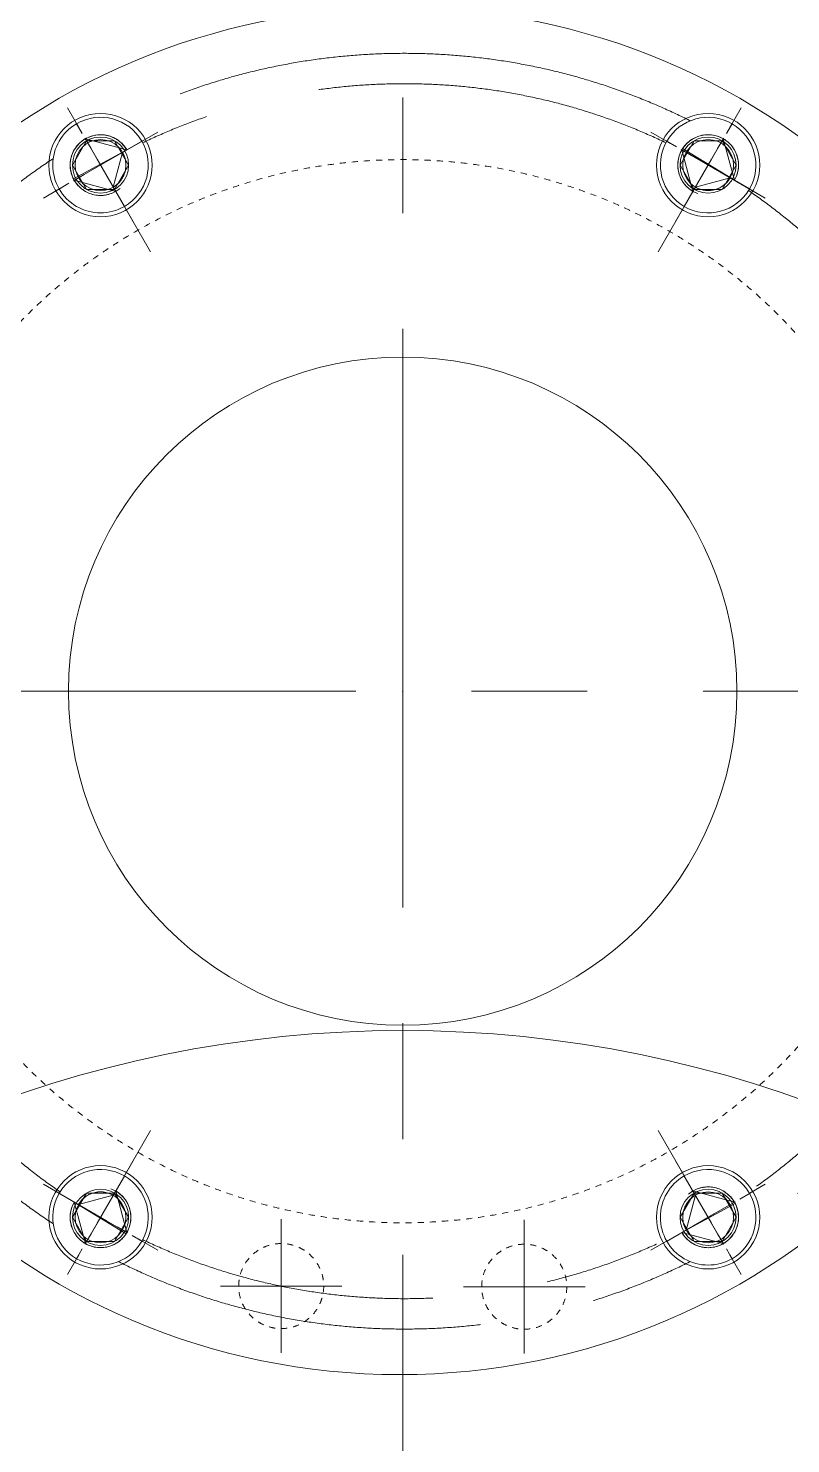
# Model space of a CAD drawing. Header units: millimetres. Extents: x 2 to 671028, y -1 to 511258.
# Drawn here: x 101648 to 104835, y 97864 to 103782 of the extents above; entities that cross this region are included whole.
import ezdxf

# ---------------------------------------------------------------- set-up
doc = ezdxf.new("R2010")
doc.units = ezdxf.units.MM
doc.header["$LTSCALE"] = 25.4
doc.set_wipeout_variables(frame=1)
for name, pattern in [('ACAD_ISO02W100', [15, 12, -3]), ('CENTER', [50.8, 31.75, -6.35, 6.35, -6.35]), ('点画线', [18, 12, -2, 2, -2]), ('虚线', [2, 1, -1])]:
    doc.linetypes.add(name, pattern=pattern)
for name, color, linetype, lineweight in [('CAXA1', 5, 'CENTER', 5), ('EB0', 7, 'Continuous', 5), ('中心线层', 5, 'CENTER', 5), ('细实线层', 7, 'Continuous', 5), ('虚线层', 6, 'ACAD_ISO02W100', 5)]:
    doc.layers.add(name, color=color, linetype=linetype, lineweight=lineweight)

msp = doc.modelspace()

# ---------------------------------------------------------------- linework, layer by layer
at = {"color": 7, "lineweight": 5}
msp.add_circle((103213.23, 101010.37), 1397, dxfattribs=at)
for centre, radius, start, end in [((103213.23, 101010.37), 4064, 31.333258, 148.668768), ((103213.35, 94660.37), 7366, 148.668749, 31.333257)]:
    msp.add_arc(centre, radius, start, end, dxfattribs=at)
msp.add_point((103213.23, 101010.37), dxfattribs=at)
msp.add_point((103213.23, 101010.37), dxfattribs=at)
at = {"layer": 'CAXA1', "linetype": 'CENTER', "lineweight": 5, "ltscale": 3}
for p, q in [((103213.23, 114137.93), (103213.23, 81888.72)), ((102159.52, 102847.12), (101867.42, 103353.05)), ((102159.52, 102847.12), (101867.42, 103353.05)), ((104280.42, 102847.12), (104572.52, 103353.05)), ((104280.42, 102847.12), (104572.52, 103353.05)), ((118500.76, 101010.37), (88122.26, 101010.37)), ((102159.52, 99173.62), (101867.42, 98667.68)), ((102159.52, 99173.62), (101867.42, 98667.68)), ((104280.42, 99173.62), (104572.52, 98667.68)), ((104280.42, 99173.62), (104572.52, 98667.68)), ((102705.23, 98802.47), (102705.23, 98243.67)), ((102705.23, 98269.07), (102705.23, 98777.07)), ((103721.23, 98799.72), (103721.23, 98240.92)), ((103721.23, 98266.32), (103721.23, 98774.32)), ((102451.23, 98523.07), (102959.23, 98523.07)), ((103467.23, 98520.32), (103975.23, 98520.32))]:
    msp.add_line(p, q, dxfattribs=at)
for radius in [14351, 2667, 2540]:
    msp.add_circle((103219.97, 101010.37), radius, dxfattribs=at)
for centre, radius, start, end in [((103213.2, 101010.4), 3619.5, 29.016883, 150.357285), ((103213.35, 94660.37), 6921.5, 148.669255, 31.33338)]:
    msp.add_arc(centre, radius, start, end, dxfattribs=at)
at = {"layer": '虚线层', "color": 7, "linetype": '虚线', "lineweight": 5}
for centre in [(102705.23, 98523.07), (103721.23, 98520.32)]:
    msp.add_circle(centre, 177.8, dxfattribs=at)

# ---------------------------------------------------------------- next in the draw order: wipeouts: each hides what was drawn before it
at = {"color": 7, "lineweight": 5}
for points in [[(102122.97, 103309.96), (102117.51, 103318.88), (102111.59, 103327.5), (102105.22, 103335.79), (102098.43, 103343.75), (102091.23, 103351.33), (102083.64, 103358.53), (102075.69, 103365.32), (102067.39, 103371.69), (102058.77, 103377.62), (102049.85, 103383.08), (102040.66, 103388.07), (102031.22, 103392.57), (102021.56, 103396.58), (102011.7, 103400.07), (102001.67, 103403.04), (101991.5, 103405.48), (101981.22, 103407.38), (101970.85, 103408.75), (101960.42, 103409.57), (101949.97, 103409.84), (101939.51, 103409.57), (101929.09, 103408.75), (101918.72, 103407.38), (101908.43, 103405.48), (101898.26, 103403.04), (101888.24, 103400.07), (101878.38, 103396.58), (101868.71, 103392.57), (101859.27, 103388.07), (101850.08, 103383.08), (102049.85, 103037.07), (102058.77, 103042.53), (102067.39, 103048.45), (102075.69, 103054.82), (102083.64, 103061.61), (102091.23, 103068.81), (102098.43, 103076.4), (102105.22, 103084.35), (102111.59, 103092.65), (102117.51, 103101.27), (102122.97, 103110.19), (102127.96, 103119.38), (102132.47, 103128.82), (102136.47, 103138.48), (102139.96, 103148.34), (102142.93, 103158.37), (102145.37, 103168.54), (102147.28, 103178.82), (102148.64, 103189.19), (102149.46, 103199.62), (102149.74, 103210.07), (102149.46, 103220.53), (102148.64, 103230.95), (102147.28, 103241.32), (102145.37, 103251.61), (102142.93, 103261.78), (102139.96, 103271.81), (102136.47, 103281.66), (102132.47, 103291.33), (102127.96, 103300.77), (102122.97, 103309.96), (101776.96, 103110.19), (101782.43, 103101.27), (101788.35, 103092.65), (101794.72, 103084.35), (101801.51, 103076.4), (101808.71, 103068.81), (101816.29, 103061.61), (101824.25, 103054.82), (101832.55, 103048.45), (101841.16, 103042.53), (101850.08, 103037.07), (101859.27, 103032.08), (101868.71, 103027.57), (101878.38, 103023.57), (101888.24, 103020.08), (101898.26, 103017.11), (101908.43, 103014.67), (101918.72, 103012.76), (101929.09, 103011.4), (101939.51, 103010.58), (101949.97, 103010.3), (101960.42, 103010.58), (101970.85, 103011.4), (101981.22, 103012.76), (101991.5, 103014.67), (102001.67, 103017.11), (102011.7, 103020.08), (102021.56, 103023.57), (102031.22, 103027.57), (102040.66, 103032.08), (102049.85, 103037.07), (101850.08, 103383.08), (101841.16, 103377.62), (101832.55, 103371.69), (101824.25, 103365.32), (101816.29, 103358.53), (101808.71, 103351.33), (101801.51, 103343.75), (101794.72, 103335.79), (101788.35, 103327.5), (101782.43, 103318.88), (101776.96, 103309.96), (101771.97, 103300.77), (101767.47, 103291.33), (101763.47, 103281.66), (101759.97, 103271.81), (101757, 103261.78), (101754.56, 103251.61), (101752.66, 103241.32), (101751.29, 103230.95), (101750.47, 103220.53), (101750.2, 103210.07), (101750.47, 103199.62), (101751.29, 103189.19), (101752.66, 103178.82), (101754.56, 103168.54), (101757, 103158.37), (101759.97, 103148.34), (101763.47, 103138.48), (101767.47, 103128.82), (101771.97, 103119.38)], [(104662.97, 103110.19), (104667.96, 103119.38), (104672.47, 103128.82), (104676.47, 103138.48), (104679.96, 103148.34), (104682.93, 103158.37), (104685.37, 103168.54), (104687.28, 103178.82), (104688.64, 103189.19), (104689.46, 103199.62), (104689.74, 103210.07), (104689.46, 103220.53), (104688.64, 103230.95), (104687.28, 103241.32), (104685.37, 103251.61), (104682.93, 103261.78), (104679.96, 103271.81), (104676.47, 103281.66), (104672.47, 103291.33), (104667.96, 103300.77), (104662.97, 103309.96), (104657.51, 103318.88), (104651.59, 103327.5), (104645.22, 103335.79), (104638.43, 103343.75), (104631.23, 103351.33), (104623.64, 103358.53), (104615.69, 103365.32), (104607.39, 103371.69), (104598.77, 103377.62), (104589.85, 103383.08), (104390.08, 103037.07), (104399.27, 103032.08), (104408.71, 103027.57), (104418.38, 103023.57), (104428.24, 103020.08), (104438.26, 103017.11), (104448.43, 103014.67), (104458.72, 103012.76), (104469.09, 103011.4), (104479.51, 103010.58), (104489.97, 103010.3), (104500.42, 103010.58), (104510.85, 103011.4), (104521.22, 103012.76), (104531.5, 103014.67), (104541.67, 103017.11), (104551.7, 103020.08), (104561.56, 103023.57), (104571.22, 103027.57), (104580.66, 103032.08), (104589.85, 103037.07), (104598.77, 103042.53), (104607.39, 103048.45), (104615.69, 103054.82), (104623.64, 103061.61), (104631.23, 103068.81), (104638.43, 103076.4), (104645.22, 103084.35), (104651.59, 103092.65), (104657.51, 103101.27), (104662.97, 103110.19), (104316.96, 103309.96), (104311.97, 103300.77), (104307.47, 103291.33), (104303.47, 103281.66), (104299.97, 103271.81), (104297, 103261.78), (104294.56, 103251.61), (104292.66, 103241.32), (104291.29, 103230.95), (104290.47, 103220.53), (104290.2, 103210.07), (104290.47, 103199.62), (104291.29, 103189.19), (104292.66, 103178.82), (104294.56, 103168.54), (104297, 103158.37), (104299.97, 103148.34), (104303.47, 103138.48), (104307.47, 103128.82), (104311.97, 103119.38), (104316.96, 103110.19), (104322.43, 103101.27), (104328.35, 103092.65), (104334.72, 103084.35), (104341.51, 103076.4), (104348.71, 103068.81), (104356.29, 103061.61), (104364.25, 103054.82), (104372.55, 103048.45), (104381.16, 103042.53), (104390.08, 103037.07), (104589.85, 103383.08), (104580.66, 103388.07), (104571.22, 103392.57), (104561.56, 103396.58), (104551.7, 103400.07), (104541.67, 103403.04), (104531.5, 103405.48), (104521.22, 103407.38), (104510.85, 103408.75), (104500.42, 103409.57), (104489.97, 103409.84), (104479.51, 103409.57), (104469.09, 103408.75), (104458.72, 103407.38), (104448.43, 103405.48), (104438.26, 103403.04), (104428.24, 103400.07), (104418.38, 103396.58), (104408.71, 103392.57), (104399.27, 103388.07), (104390.08, 103383.08), (104381.16, 103377.62), (104372.55, 103371.69), (104364.25, 103365.32), (104356.29, 103358.53), (104348.71, 103351.33), (104341.51, 103343.75), (104334.72, 103335.79), (104328.35, 103327.5), (104322.43, 103318.88)], [(101776.96, 98910.55), (101771.97, 98901.36), (101767.47, 98891.92), (101763.47, 98882.26), (101759.97, 98872.4), (101757, 98862.37), (101754.56, 98852.2), (101752.66, 98841.92), (101751.29, 98831.55), (101750.47, 98821.12), (101750.2, 98810.66), (101750.47, 98800.21), (101751.29, 98789.78), (101752.66, 98779.41), (101754.56, 98769.13), (101757, 98758.96), (101759.97, 98748.93), (101763.47, 98739.07), (101767.47, 98729.41), (101771.97, 98719.97), (101776.96, 98710.78), (101782.43, 98701.86), (101788.35, 98693.24), (101794.72, 98684.94), (101801.51, 98676.99), (101808.71, 98669.4), (101816.29, 98662.21), (101824.25, 98655.41), (101832.55, 98649.05), (101841.16, 98643.12), (101850.08, 98637.66), (102049.85, 98983.67), (102040.66, 98988.66), (102031.22, 98993.16), (102021.56, 98997.17), (102011.7, 99000.66), (102001.67, 99003.63), (101991.5, 99006.07), (101981.22, 99007.98), (101970.85, 99009.34), (101960.42, 99010.16), (101949.97, 99010.43), (101939.51, 99010.16), (101929.09, 99009.34), (101918.72, 99007.98), (101908.43, 99006.07), (101898.26, 99003.63), (101888.24, 99000.66), (101878.38, 98997.17), (101868.71, 98993.16), (101859.27, 98988.66), (101850.08, 98983.67), (101841.16, 98978.21), (101832.55, 98972.28), (101824.25, 98965.92), (101816.29, 98959.12), (101808.71, 98951.92), (101801.51, 98944.34), (101794.72, 98936.38), (101788.35, 98928.09), (101782.43, 98919.47), (101776.96, 98910.55), (102122.97, 98710.78), (102127.96, 98719.97), (102132.47, 98729.41), (102136.47, 98739.07), (102139.96, 98748.93), (102142.93, 98758.96), (102145.37, 98769.13), (102147.28, 98779.41), (102148.64, 98789.78), (102149.46, 98800.21), (102149.74, 98810.66), (102149.46, 98821.12), (102148.64, 98831.55), (102147.28, 98841.92), (102145.37, 98852.2), (102142.93, 98862.37), (102139.96, 98872.4), (102136.47, 98882.26), (102132.47, 98891.92), (102127.96, 98901.36), (102122.97, 98910.55), (102117.51, 98919.47), (102111.59, 98928.09), (102105.22, 98936.38), (102098.43, 98944.34), (102091.23, 98951.92), (102083.64, 98959.12), (102075.69, 98965.92), (102067.39, 98972.28), (102058.77, 98978.21), (102049.85, 98983.67), (101850.08, 98637.66), (101859.27, 98632.67), (101868.71, 98628.16), (101878.38, 98624.16), (101888.24, 98620.67), (101898.26, 98617.7), (101908.43, 98615.26), (101918.72, 98613.35), (101929.09, 98611.99), (101939.51, 98611.17), (101949.97, 98610.89), (101960.42, 98611.17), (101970.85, 98611.99), (101981.22, 98613.35), (101991.5, 98615.26), (102001.67, 98617.7), (102011.7, 98620.67), (102021.56, 98624.16), (102031.22, 98628.16), (102040.66, 98632.67), (102049.85, 98637.66), (102058.77, 98643.12), (102067.39, 98649.05), (102075.69, 98655.41), (102083.64, 98662.21), (102091.23, 98669.4), (102098.43, 98676.99), (102105.22, 98684.94), (102111.59, 98693.24), (102117.51, 98701.86)], [(104316.96, 98710.78), (104322.43, 98701.86), (104328.35, 98693.24), (104334.72, 98684.94), (104341.51, 98676.99), (104348.71, 98669.4), (104356.29, 98662.21), (104364.25, 98655.41), (104372.55, 98649.05), (104381.16, 98643.12), (104390.08, 98637.66), (104399.27, 98632.67), (104408.71, 98628.16), (104418.38, 98624.16), (104428.24, 98620.67), (104438.26, 98617.7), (104448.43, 98615.26), (104458.72, 98613.35), (104469.09, 98611.99), (104479.51, 98611.17), (104489.97, 98610.89), (104500.42, 98611.17), (104510.85, 98611.99), (104521.22, 98613.35), (104531.5, 98615.26), (104541.67, 98617.7), (104551.7, 98620.67), (104561.56, 98624.16), (104571.22, 98628.16), (104580.66, 98632.67), (104589.85, 98637.66), (104390.08, 98983.67), (104381.16, 98978.21), (104372.55, 98972.28), (104364.25, 98965.92), (104356.29, 98959.12), (104348.71, 98951.92), (104341.51, 98944.34), (104334.72, 98936.38), (104328.35, 98928.09), (104322.43, 98919.47), (104316.96, 98910.55), (104311.97, 98901.36), (104307.47, 98891.92), (104303.47, 98882.26), (104299.97, 98872.4), (104297, 98862.37), (104294.56, 98852.2), (104292.66, 98841.92), (104291.29, 98831.55), (104290.47, 98821.12), (104290.2, 98810.66), (104290.47, 98800.21), (104291.29, 98789.78), (104292.66, 98779.41), (104294.56, 98769.13), (104297, 98758.96), (104299.97, 98748.93), (104303.47, 98739.07), (104307.47, 98729.41), (104311.97, 98719.97), (104316.96, 98710.78), (104662.97, 98910.55), (104657.51, 98919.47), (104651.59, 98928.09), (104645.22, 98936.38), (104638.43, 98944.34), (104631.23, 98951.92), (104623.64, 98959.12), (104615.69, 98965.92), (104607.39, 98972.28), (104598.77, 98978.21), (104589.85, 98983.67), (104580.66, 98988.66), (104571.22, 98993.16), (104561.56, 98997.17), (104551.7, 99000.66), (104541.67, 99003.63), (104531.5, 99006.07), (104521.22, 99007.98), (104510.85, 99009.34), (104500.42, 99010.16), (104489.97, 99010.43), (104479.51, 99010.16), (104469.09, 99009.34), (104458.72, 99007.98), (104448.43, 99006.07), (104438.26, 99003.63), (104428.24, 99000.66), (104418.38, 98997.17), (104408.71, 98993.16), (104399.27, 98988.66), (104390.08, 98983.67), (104589.85, 98637.66), (104598.77, 98643.12), (104607.39, 98649.05), (104615.69, 98655.41), (104623.64, 98662.21), (104631.23, 98669.4), (104638.43, 98676.99), (104645.22, 98684.94), (104651.59, 98693.24), (104657.51, 98701.86), (104662.97, 98710.78), (104667.96, 98719.97), (104672.47, 98729.41), (104676.47, 98739.07), (104679.96, 98748.93), (104682.93, 98758.96), (104685.37, 98769.13), (104687.28, 98779.41), (104688.64, 98789.78), (104689.46, 98800.21), (104689.74, 98810.66), (104689.46, 98821.12), (104688.64, 98831.55), (104687.28, 98841.92), (104685.37, 98852.2), (104682.93, 98862.37), (104679.96, 98872.4), (104676.47, 98882.26), (104672.47, 98891.92), (104667.96, 98901.36)]]:
    msp.add_wipeout(points, dxfattribs=at)

# ---------------------------------------------------------------- next in the draw order: linework, layer by layer
for p, q in [((101904.45, 103328.64), (101898.31, 103326.09)), ((101910.72, 103330.86), (101904.45, 103328.64)), ((101917.1, 103332.75), (101910.72, 103330.86)), ((101923.56, 103334.3), (101917.1, 103332.75)), ((101930.1, 103335.51), (101923.56, 103334.3)), ((101936.69, 103336.38), (101930.1, 103335.51)), ((101943.32, 103336.9), (101936.69, 103336.38)), ((101949.97, 103337.07), (101943.32, 103336.9)), ((101956.61, 103336.9), (101949.97, 103337.07)), ((101963.24, 103336.38), (101956.61, 103336.9)), ((101969.83, 103335.51), (101963.24, 103336.38)), ((101976.37, 103334.3), (101969.83, 103335.51)), ((101982.84, 103332.75), (101976.37, 103334.3)), ((101989.21, 103330.86), (101982.84, 103332.75)), ((101995.48, 103328.64), (101989.21, 103330.86)), ((102001.62, 103326.09), (101995.48, 103328.64)), ((104444.45, 103328.64), (104438.31, 103326.09)), ((104450.72, 103330.86), (104444.45, 103328.64)), ((104457.1, 103332.75), (104450.72, 103330.86)), ((104463.56, 103334.3), (104457.1, 103332.75)), ((104470.1, 103335.51), (104463.56, 103334.3)), ((104476.69, 103336.38), (104470.1, 103335.51)), ((104483.32, 103336.9), (104476.69, 103336.38)), ((104489.97, 103337.07), (104483.32, 103336.9)), ((104496.61, 103336.9), (104489.97, 103337.07)), ((104503.24, 103336.38), (104496.61, 103336.9)), ((104509.83, 103335.51), (104503.24, 103336.38)), ((104516.37, 103334.3), (104509.83, 103335.51)), ((104522.84, 103332.75), (104516.37, 103334.3)), ((104529.21, 103330.86), (104522.84, 103332.75)), ((104535.48, 103328.64), (104529.21, 103330.86)), ((104541.62, 103326.09), (104535.48, 103328.64)), ((101836.81, 103267.73), (101833.95, 103261.73)), ((101839.98, 103273.57), (101836.81, 103267.73)), ((101836.81, 103152.42), (102059.95, 103273.57)), ((101843.46, 103279.24), (101839.98, 103273.57)), ((101847.22, 103284.72), (101843.46, 103279.24)), ((101851.27, 103290), (101847.22, 103284.72)), ((101855.59, 103295.05), (101851.27, 103290)), ((101860.17, 103299.88), (101855.59, 103295.05)), ((101864.99, 103304.45), (101860.17, 103299.88)), ((101870.04, 103308.77), (101864.99, 103304.45)), ((101875.32, 103312.82), (101870.04, 103308.77)), ((101880.8, 103316.58), (101875.32, 103312.82)), ((101886.47, 103320.06), (101880.8, 103316.58)), ((101892.31, 103323.23), (101886.47, 103320.06)), ((101886.47, 103320.06), (102059.95, 103273.57)), ((102013.47, 103100.09), (101886.47, 103320.06)), ((101898.31, 103326.09), (101892.31, 103323.23)), ((102007.62, 103323.23), (102001.62, 103326.09)), ((102013.47, 103320.06), (102007.62, 103323.23)), ((102019.14, 103316.58), (102013.47, 103320.06)), ((102024.62, 103312.82), (102019.14, 103316.58)), ((102029.89, 103308.77), (102024.62, 103312.82)), ((102034.95, 103304.45), (102029.89, 103308.77)), ((102039.77, 103299.88), (102034.95, 103304.45)), ((102044.35, 103295.05), (102039.77, 103299.88)), ((102059.95, 103273.57), (102042.09, 103263.26)), ((102048.67, 103290), (102044.35, 103295.05)), ((102052.71, 103284.72), (102048.67, 103290)), ((102056.48, 103279.24), (102052.71, 103284.72)), ((102059.95, 103273.57), (102056.48, 103279.24)), ((104376.81, 103267.73), (104373.95, 103261.73)), ((104379.98, 103273.57), (104376.81, 103267.73)), ((104426.47, 103100.09), (104379.98, 103273.57)), ((104387.22, 103284.72), (104383.46, 103279.24)), ((104383.46, 103279.24), (104599.95, 103146.57)), ((104391.27, 103290), (104387.22, 103284.72)), ((104395.59, 103295.05), (104391.27, 103290)), ((104400.17, 103299.88), (104395.59, 103295.05)), ((104404.99, 103304.45), (104400.17, 103299.88)), ((104410.04, 103308.77), (104404.99, 103304.45)), ((104415.32, 103312.82), (104410.04, 103308.77)), ((104420.8, 103316.58), (104415.32, 103312.82)), ((104426.47, 103320.06), (104420.8, 103316.58)), ((104432.31, 103323.23), (104426.47, 103320.06)), ((104426.47, 103100.09), (104553.47, 103320.06)), ((104438.31, 103326.09), (104432.31, 103323.23)), ((104547.62, 103323.23), (104541.62, 103326.09)), ((104553.47, 103320.06), (104547.62, 103323.23)), ((104559.14, 103316.58), (104553.47, 103320.06)), ((104553.47, 103320.06), (104599.95, 103146.57)), ((104564.62, 103312.82), (104559.14, 103316.58)), ((104569.89, 103308.77), (104564.62, 103312.82)), ((104574.95, 103304.45), (104569.89, 103308.77)), ((104579.77, 103299.88), (104574.95, 103304.45)), ((104584.35, 103295.05), (104579.77, 103299.88)), ((104588.67, 103290), (104584.35, 103295.05)), ((104592.71, 103284.72), (104588.67, 103290)), ((104596.48, 103279.24), (104592.71, 103284.72)), ((104599.95, 103273.57), (104596.48, 103279.24)), ((104603.13, 103267.73), (104599.95, 103273.57)), ((104605.99, 103261.73), (104603.13, 103267.73)), ((101823.14, 103216.72), (101822.97, 103210.07)), ((101822.97, 103210.07), (101823.14, 103203.43)), ((101823.66, 103223.35), (101823.14, 103216.72)), ((101824.53, 103229.94), (101823.66, 103223.35)), ((101825.74, 103236.48), (101824.53, 103229.94)), ((101827.3, 103242.94), (101825.74, 103236.48)), ((101829.18, 103249.32), (101827.3, 103242.94)), ((101831.4, 103255.59), (101829.18, 103249.32)), ((101833.95, 103261.73), (101831.4, 103255.59)), ((102042.09, 103263.26), (102003.16, 103117.95)), ((102042.09, 103263.26), (102003.16, 103117.95)), ((102044.75, 103258.37), (102042.09, 103263.26)), ((102047.15, 103253.34), (102044.75, 103258.37)), ((102049.28, 103248.2), (102047.15, 103253.34)), ((102051.14, 103242.95), (102049.28, 103248.2)), ((102052.72, 103237.61), (102051.14, 103242.95)), ((102054.02, 103232.19), (102052.72, 103237.61)), ((102055.04, 103226.71), (102054.02, 103232.19)), ((102055.76, 103221.19), (102055.04, 103226.71)), ((102056.2, 103215.64), (102055.76, 103221.19)), ((102056.35, 103210.07), (102056.2, 103215.64)), ((102056.2, 103204.51), (102056.35, 103210.07)), ((104363.14, 103216.72), (104362.97, 103210.07)), ((104362.97, 103210.07), (104363.14, 103203.43)), ((104363.66, 103223.35), (104363.14, 103216.72)), ((104364.53, 103229.94), (104363.66, 103223.35)), ((104365.74, 103236.48), (104364.53, 103229.94)), ((104367.3, 103242.94), (104365.74, 103236.48)), ((104369.18, 103249.32), (104367.3, 103242.94)), ((104371.4, 103255.59), (104369.18, 103249.32)), ((104373.95, 103261.73), (104371.4, 103255.59)), ((104608.53, 103255.59), (104605.99, 103261.73)), ((104610.75, 103249.32), (104608.53, 103255.59)), ((104612.64, 103242.94), (104610.75, 103249.32)), ((104614.19, 103236.48), (104612.64, 103242.94)), ((104615.4, 103229.94), (104614.19, 103236.48)), ((104616.27, 103223.35), (104615.4, 103229.94)), ((104616.79, 103216.72), (104616.27, 103223.35)), ((104616.97, 103210.07), (104616.79, 103216.72)), ((104616.79, 103203.43), (104616.97, 103210.07)), ((101823.14, 103203.43), (101823.66, 103196.8)), ((101823.66, 103196.8), (101824.53, 103190.21)), ((101824.53, 103190.21), (101825.74, 103183.67)), ((101825.74, 103183.67), (101827.3, 103177.2)), ((101827.3, 103177.2), (101829.18, 103170.83)), ((101829.18, 103170.83), (101831.4, 103164.56)), ((101831.4, 103164.56), (101833.95, 103158.42)), ((101833.95, 103158.42), (101836.81, 103152.42)), ((102036.03, 103147.55), (102039.18, 103152.14)), ((102039.18, 103152.14), (102042.09, 103156.88)), ((102042.09, 103156.88), (102044.75, 103161.78)), ((102044.75, 103161.78), (102047.15, 103166.81)), ((102047.15, 103166.81), (102049.28, 103171.95)), ((102049.28, 103171.95), (102051.14, 103177.2)), ((102051.14, 103177.2), (102052.72, 103182.54)), ((102052.72, 103182.54), (102054.02, 103187.96)), ((102054.02, 103187.96), (102055.04, 103193.43)), ((102055.04, 103193.43), (102055.76, 103198.95)), ((102055.76, 103198.95), (102056.2, 103204.51)), ((104363.14, 103203.43), (104363.66, 103196.8)), ((104363.66, 103196.8), (104364.53, 103190.21)), ((104364.53, 103190.21), (104365.74, 103183.67)), ((104365.74, 103183.67), (104367.3, 103177.2)), ((104367.3, 103177.2), (104369.18, 103170.83)), ((104369.18, 103170.83), (104371.4, 103164.56)), ((104371.4, 103164.56), (104373.95, 103158.42)), ((104373.95, 103158.42), (104376.81, 103152.42)), ((104376.81, 103152.42), (104379.98, 103146.57)), ((104582.09, 103156.88), (104436.78, 103117.95)), ((104582.09, 103156.88), (104436.78, 103117.95)), ((104576.03, 103147.55), (104579.18, 103152.14)), ((104579.18, 103152.14), (104582.09, 103156.88)), ((104599.95, 103146.57), (104582.09, 103156.88)), ((104599.95, 103146.57), (104603.13, 103152.42)), ((104603.13, 103152.42), (104605.99, 103158.42)), ((104605.99, 103158.42), (104608.53, 103164.56)), ((104608.53, 103164.56), (104610.75, 103170.83)), ((104610.75, 103170.83), (104612.64, 103177.2)), ((104612.64, 103177.2), (104614.19, 103183.67)), ((104614.19, 103183.67), (104615.4, 103190.21)), ((104615.4, 103190.21), (104616.27, 103196.8)), ((104616.27, 103196.8), (104616.79, 103203.43)), ((102013.47, 103100.09), (101839.98, 103146.57)), ((101839.98, 103146.57), (101843.46, 103140.9)), ((101843.46, 103140.9), (101847.22, 103135.42)), ((101847.22, 103135.42), (101851.27, 103130.15)), ((101851.27, 103130.15), (101855.59, 103125.09)), ((101855.59, 103125.09), (101860.17, 103120.27)), ((101860.17, 103120.27), (101864.99, 103115.69)), ((101864.99, 103115.69), (101870.04, 103111.38)), ((101870.04, 103111.38), (101875.32, 103107.33)), ((101875.32, 103107.33), (101880.8, 103103.56)), ((101880.8, 103103.56), (101886.47, 103100.09)), ((101886.47, 103100.09), (101892.31, 103096.92)), ((101892.31, 103096.92), (101898.31, 103094.05)), ((101898.31, 103094.05), (101904.45, 103091.51)), ((101904.45, 103091.51), (101910.72, 103089.29)), ((101989.21, 103089.29), (101995.48, 103091.51)), ((101995.48, 103091.51), (102001.62, 103094.05)), ((102001.62, 103094.05), (102007.62, 103096.92)), ((102003.16, 103117.95), (102007.91, 103120.86)), ((102003.16, 103117.95), (102013.47, 103100.09)), ((102007.62, 103096.92), (102013.47, 103100.09)), ((102007.91, 103120.86), (102012.49, 103124.01)), ((102012.49, 103124.01), (102016.91, 103127.4)), ((102016.91, 103127.4), (102021.15, 103131.02)), ((102021.15, 103131.02), (102025.19, 103134.85)), ((102025.19, 103134.85), (102029.02, 103138.89)), ((102029.02, 103138.89), (102032.64, 103143.13)), ((102032.64, 103143.13), (102036.03, 103147.55)), ((104379.98, 103146.57), (104383.46, 103140.9)), ((104383.46, 103140.9), (104387.22, 103135.42)), ((104387.22, 103135.42), (104391.27, 103130.15)), ((104391.27, 103130.15), (104395.59, 103125.09)), ((104395.59, 103125.09), (104400.17, 103120.27)), ((104400.17, 103120.27), (104404.99, 103115.69)), ((104404.99, 103115.69), (104410.04, 103111.38)), ((104410.04, 103111.38), (104415.32, 103107.33)), ((104415.32, 103107.33), (104420.8, 103103.56)), ((104420.8, 103103.56), (104426.47, 103100.09)), ((104436.78, 103117.95), (104426.47, 103100.09)), ((104436.78, 103117.95), (104441.67, 103115.29)), ((104441.67, 103115.29), (104446.7, 103112.89)), ((104446.7, 103112.89), (104451.85, 103110.76)), ((104451.85, 103110.76), (104457.1, 103108.9)), ((104457.1, 103108.9), (104462.44, 103107.32)), ((104462.44, 103107.32), (104467.85, 103106.02)), ((104467.85, 103106.02), (104473.33, 103105)), ((104473.33, 103105), (104478.85, 103104.28)), ((104478.85, 103104.28), (104484.4, 103103.84)), ((104484.4, 103103.84), (104489.97, 103103.7)), ((104489.97, 103103.7), (104495.54, 103103.84)), ((104495.54, 103103.84), (104501.09, 103104.28)), ((104501.09, 103104.28), (104506.61, 103105)), ((104506.61, 103105), (104512.08, 103106.02)), ((104512.08, 103106.02), (104517.5, 103107.32)), ((104517.5, 103107.32), (104522.84, 103108.9)), ((104522.84, 103108.9), (104528.09, 103110.76)), ((104528.09, 103110.76), (104533.24, 103112.89)), ((104533.24, 103112.89), (104538.26, 103115.29)), ((104538.26, 103115.29), (104543.16, 103117.95)), ((104543.16, 103117.95), (104547.91, 103120.86)), ((104547.91, 103120.86), (104552.49, 103124.01)), ((104552.49, 103124.01), (104556.91, 103127.4)), ((104556.91, 103127.4), (104561.15, 103131.02)), ((104561.15, 103131.02), (104565.19, 103134.85)), ((104565.19, 103134.85), (104569.02, 103138.89)), ((104569.02, 103138.89), (104572.64, 103143.13)), ((104572.64, 103143.13), (104576.03, 103147.55)), ((101910.72, 103089.29), (101917.1, 103087.4)), ((101917.1, 103087.4), (101923.56, 103085.85)), ((101923.56, 103085.85), (101930.1, 103084.64)), ((101930.1, 103084.64), (101936.69, 103083.77)), ((101936.69, 103083.77), (101943.32, 103083.25)), ((101943.32, 103083.25), (101949.97, 103083.07)), ((101949.97, 103083.07), (101956.61, 103083.25)), ((101956.61, 103083.25), (101963.24, 103083.77)), ((101963.24, 103083.77), (101969.83, 103084.64)), ((101969.83, 103084.64), (101976.37, 103085.85)), ((101976.37, 103085.85), (101982.84, 103087.4)), ((101982.84, 103087.4), (101989.21, 103089.29)), ((101857.84, 98863.85), (102003.16, 98902.79)), ((101857.84, 98863.85), (102003.16, 98902.79)), ((101878.79, 98889.72), (101874.75, 98885.88)), ((101883.02, 98893.34), (101878.79, 98889.72)), ((101887.44, 98896.73), (101883.02, 98893.34)), ((102013.47, 98920.65), (101886.47, 98700.68)), ((101892.03, 98899.88), (101887.44, 98896.73)), ((101896.78, 98902.79), (101892.03, 98899.88)), ((101901.67, 98905.45), (101896.78, 98902.79)), ((101906.7, 98907.84), (101901.67, 98905.45)), ((101911.85, 98909.98), (101906.7, 98907.84)), ((101917.1, 98911.84), (101911.85, 98909.98)), ((101922.44, 98913.42), (101917.1, 98911.84)), ((101927.85, 98914.72), (101922.44, 98913.42)), ((101933.33, 98915.73), (101927.85, 98914.72)), ((101938.85, 98916.46), (101933.33, 98915.73)), ((101944.4, 98916.9), (101938.85, 98916.46)), ((101949.97, 98917.04), (101944.4, 98916.9)), ((101955.54, 98916.9), (101949.97, 98917.04)), ((101961.09, 98916.46), (101955.54, 98916.9)), ((101966.61, 98915.73), (101961.09, 98916.46)), ((101972.08, 98914.72), (101966.61, 98915.73)), ((101977.5, 98913.42), (101972.08, 98914.72)), ((101982.84, 98911.84), (101977.5, 98913.42)), ((101988.09, 98909.98), (101982.84, 98911.84)), ((101993.24, 98907.84), (101988.09, 98909.98)), ((101998.26, 98905.45), (101993.24, 98907.84)), ((102003.16, 98902.79), (101998.26, 98905.45)), ((102003.16, 98902.79), (102013.47, 98920.65)), ((102013.47, 98920.65), (102059.95, 98747.16)), ((102019.14, 98917.18), (102013.47, 98920.65)), ((102024.62, 98913.41), (102019.14, 98917.18)), ((102029.89, 98909.36), (102024.62, 98913.41)), ((102034.95, 98905.04), (102029.89, 98909.36)), ((102039.77, 98900.47), (102034.95, 98905.04)), ((102044.35, 98895.64), (102039.77, 98900.47)), ((102048.67, 98890.59), (102044.35, 98895.64)), ((102052.71, 98885.31), (102048.67, 98890.59)), ((104397.84, 98757.48), (104436.78, 98902.79)), ((104397.84, 98757.48), (104436.78, 98902.79)), ((104418.79, 98889.72), (104414.75, 98885.88)), ((104423.02, 98893.34), (104418.79, 98889.72)), ((104427.44, 98896.73), (104423.02, 98893.34)), ((104432.31, 98923.82), (104426.47, 98920.65)), ((104436.78, 98902.79), (104426.47, 98920.65)), ((104426.47, 98920.65), (104599.95, 98874.16)), ((104426.47, 98920.65), (104553.47, 98700.68)), ((104432.03, 98899.88), (104427.44, 98896.73)), ((104436.78, 98902.79), (104432.03, 98899.88)), ((104438.31, 98926.68), (104432.31, 98923.82)), ((104444.45, 98929.23), (104438.31, 98926.68)), ((104450.72, 98931.45), (104444.45, 98929.23)), ((104457.1, 98933.34), (104450.72, 98931.45)), ((104463.56, 98934.89), (104457.1, 98933.34)), ((104470.1, 98936.1), (104463.56, 98934.89)), ((104476.69, 98936.97), (104470.1, 98936.1)), ((104483.32, 98937.49), (104476.69, 98936.97)), ((104489.97, 98937.66), (104483.32, 98937.49)), ((104496.61, 98937.49), (104489.97, 98937.66)), ((104503.24, 98936.97), (104496.61, 98937.49)), ((104509.83, 98936.1), (104503.24, 98936.97)), ((104516.37, 98934.89), (104509.83, 98936.1)), ((104522.84, 98933.34), (104516.37, 98934.89)), ((104529.21, 98931.45), (104522.84, 98933.34)), ((104535.48, 98929.23), (104529.21, 98931.45)), ((104541.62, 98926.68), (104535.48, 98929.23)), ((104547.62, 98923.82), (104541.62, 98926.68)), ((104553.47, 98920.65), (104547.62, 98923.82)), ((104559.14, 98917.18), (104553.47, 98920.65)), ((104564.62, 98913.41), (104559.14, 98917.18)), ((104569.89, 98909.36), (104564.62, 98913.41)), ((104574.95, 98905.04), (104569.89, 98909.36)), ((104579.77, 98900.47), (104574.95, 98905.04)), ((104584.35, 98895.64), (104579.77, 98900.47)), ((104588.67, 98890.59), (104584.35, 98895.64)), ((104592.71, 98885.31), (104588.67, 98890.59)), ((101824.53, 98830.53), (101823.66, 98823.94)), ((101825.74, 98837.07), (101824.53, 98830.53)), ((101827.3, 98843.53), (101825.74, 98837.07)), ((101829.18, 98849.91), (101827.3, 98843.53)), ((101831.4, 98856.18), (101829.18, 98849.91)), ((101833.95, 98862.32), (101831.4, 98856.18)), ((101836.81, 98868.32), (101833.95, 98862.32)), ((101839.98, 98874.16), (101836.81, 98868.32)), ((101886.47, 98700.68), (101839.98, 98874.16)), ((101839.98, 98874.16), (101857.84, 98863.85)), ((102056.48, 98741.49), (101839.98, 98874.16)), ((101860.75, 98868.6), (101857.84, 98863.85)), ((101863.91, 98873.19), (101860.75, 98868.6)), ((101867.3, 98877.61), (101863.91, 98873.19)), ((101870.91, 98881.84), (101867.3, 98877.61)), ((101874.75, 98885.88), (101870.91, 98881.84)), ((102056.48, 98879.83), (102052.71, 98885.31)), ((102059.95, 98874.16), (102056.48, 98879.83)), ((102063.13, 98868.32), (102059.95, 98874.16)), ((102065.99, 98862.32), (102063.13, 98868.32)), ((102068.53, 98856.18), (102065.99, 98862.32)), ((102070.75, 98849.91), (102068.53, 98856.18)), ((102072.64, 98843.53), (102070.75, 98849.91)), ((102074.19, 98837.07), (102072.64, 98843.53)), ((102075.4, 98830.53), (102074.19, 98837.07)), ((102076.27, 98823.94), (102075.4, 98830.53)), ((104603.13, 98868.32), (104379.98, 98747.16)), ((104385.91, 98832.78), (104384.9, 98827.31)), ((104387.21, 98838.2), (104385.91, 98832.78)), ((104388.8, 98843.54), (104387.21, 98838.2)), ((104390.66, 98848.79), (104388.8, 98843.54)), ((104392.79, 98853.93), (104390.66, 98848.79)), ((104395.18, 98858.96), (104392.79, 98853.93)), ((104397.84, 98863.85), (104395.18, 98858.96)), ((104400.75, 98868.6), (104397.84, 98863.85)), ((104403.91, 98873.19), (104400.75, 98868.6)), ((104407.3, 98877.61), (104403.91, 98873.19)), ((104410.91, 98881.84), (104407.3, 98877.61)), ((104414.75, 98885.88), (104410.91, 98881.84)), ((104596.48, 98879.83), (104592.71, 98885.31)), ((104599.95, 98874.16), (104596.48, 98879.83)), ((104605.99, 98862.32), (104603.13, 98868.32)), ((104608.53, 98856.18), (104605.99, 98862.32)), ((104610.75, 98849.91), (104608.53, 98856.18)), ((104612.64, 98843.53), (104610.75, 98849.91)), ((104614.19, 98837.07), (104612.64, 98843.53)), ((104615.4, 98830.53), (104614.19, 98837.07)), ((104616.27, 98823.94), (104615.4, 98830.53)), ((101823.14, 98817.31), (101822.97, 98810.66)), ((101822.97, 98810.66), (101823.14, 98804.02)), ((101823.66, 98823.94), (101823.14, 98817.31)), ((101823.14, 98804.02), (101823.66, 98797.39)), ((101823.66, 98797.39), (101824.53, 98790.8)), ((101824.53, 98790.8), (101825.74, 98784.26)), ((101825.74, 98784.26), (101827.3, 98777.79)), ((101827.3, 98777.79), (101829.18, 98771.42)), ((101829.18, 98771.42), (101831.4, 98765.15)), ((102068.53, 98765.15), (102070.75, 98771.42)), ((102070.75, 98771.42), (102072.64, 98777.79)), ((102072.64, 98777.79), (102074.19, 98784.26)), ((102074.19, 98784.26), (102075.4, 98790.8)), ((102075.4, 98790.8), (102076.27, 98797.39)), ((102076.79, 98817.31), (102076.27, 98823.94)), ((102076.27, 98797.39), (102076.79, 98804.02)), ((102076.97, 98810.66), (102076.79, 98817.31)), ((102076.79, 98804.02), (102076.97, 98810.66)), ((104383.74, 98816.23), (104383.59, 98810.66)), ((104383.59, 98810.66), (104383.74, 98805.1)), ((104384.17, 98821.78), (104383.74, 98816.23)), ((104383.74, 98805.1), (104384.17, 98799.54)), ((104384.9, 98827.31), (104384.17, 98821.78)), ((104384.17, 98799.54), (104384.9, 98794.02)), ((104384.9, 98794.02), (104385.91, 98788.55)), ((104385.91, 98788.55), (104387.21, 98783.13)), ((104387.21, 98783.13), (104388.8, 98777.79)), ((104388.8, 98777.79), (104390.66, 98772.54)), ((104390.66, 98772.54), (104392.79, 98767.4)), ((104608.53, 98765.15), (104610.75, 98771.42)), ((104610.75, 98771.42), (104612.64, 98777.79)), ((104612.64, 98777.79), (104614.19, 98784.26)), ((104614.19, 98784.26), (104615.4, 98790.8)), ((104615.4, 98790.8), (104616.27, 98797.39)), ((104616.79, 98817.31), (104616.27, 98823.94)), ((104616.27, 98797.39), (104616.79, 98804.02)), ((104616.97, 98810.66), (104616.79, 98817.31)), ((104616.79, 98804.02), (104616.97, 98810.66)), ((101831.4, 98765.15), (101833.95, 98759.01)), ((101833.95, 98759.01), (101836.81, 98753.01)), ((101836.81, 98753.01), (101839.98, 98747.16)), ((101839.98, 98747.16), (101843.46, 98741.49)), ((101843.46, 98741.49), (101847.22, 98736.02)), ((101847.22, 98736.02), (101851.27, 98730.74)), ((101851.27, 98730.74), (101855.59, 98725.68)), ((101855.59, 98725.68), (101860.17, 98720.86)), ((101860.17, 98720.86), (101864.99, 98716.28)), ((101864.99, 98716.28), (101870.04, 98711.97)), ((101870.04, 98711.97), (101875.32, 98707.92)), ((102024.62, 98707.92), (102029.89, 98711.97)), ((102029.89, 98711.97), (102034.95, 98716.28)), ((102034.95, 98716.28), (102039.77, 98720.86)), ((102039.77, 98720.86), (102044.35, 98725.68)), ((102044.35, 98725.68), (102048.67, 98730.74)), ((102048.67, 98730.74), (102052.71, 98736.02)), ((102052.71, 98736.02), (102056.48, 98741.49)), ((102059.95, 98747.16), (102063.13, 98753.01)), ((102063.13, 98753.01), (102065.99, 98759.01)), ((102065.99, 98759.01), (102068.53, 98765.15)), ((104379.98, 98747.16), (104397.84, 98757.48)), ((104379.98, 98747.16), (104383.46, 98741.49)), ((104553.47, 98700.68), (104379.98, 98747.16)), ((104383.46, 98741.49), (104387.22, 98736.02)), ((104387.22, 98736.02), (104391.27, 98730.74)), ((104391.27, 98730.74), (104395.59, 98725.68)), ((104392.79, 98767.4), (104395.18, 98762.37)), ((104395.18, 98762.37), (104397.84, 98757.48)), ((104395.59, 98725.68), (104400.17, 98720.86)), ((104400.17, 98720.86), (104404.99, 98716.28)), ((104404.99, 98716.28), (104410.04, 98711.97)), ((104410.04, 98711.97), (104415.32, 98707.92)), ((104564.62, 98707.92), (104569.89, 98711.97)), ((104569.89, 98711.97), (104574.95, 98716.28)), ((104574.95, 98716.28), (104579.77, 98720.86)), ((104579.77, 98720.86), (104584.35, 98725.68)), ((104584.35, 98725.68), (104588.67, 98730.74)), ((104588.67, 98730.74), (104592.71, 98736.02)), ((104592.71, 98736.02), (104596.48, 98741.49)), ((104596.48, 98741.49), (104599.95, 98747.16)), ((104599.95, 98747.16), (104603.13, 98753.01)), ((104603.13, 98753.01), (104605.99, 98759.01)), ((104605.99, 98759.01), (104608.53, 98765.15)), ((101875.32, 98707.92), (101880.8, 98704.15)), ((101880.8, 98704.15), (101886.47, 98700.68)), ((101886.47, 98700.68), (101892.31, 98697.51)), ((101892.31, 98697.51), (101898.31, 98694.64)), ((101898.31, 98694.64), (101904.45, 98692.1)), ((101904.45, 98692.1), (101910.72, 98689.88)), ((101910.72, 98689.88), (101917.1, 98687.99)), ((101917.1, 98687.99), (101923.56, 98686.44)), ((101923.56, 98686.44), (101930.1, 98685.23)), ((101930.1, 98685.23), (101936.69, 98684.36)), ((101936.69, 98684.36), (101943.32, 98683.84)), ((101943.32, 98683.84), (101949.97, 98683.66)), ((101949.97, 98683.66), (101956.61, 98683.84)), ((101956.61, 98683.84), (101963.24, 98684.36)), ((101963.24, 98684.36), (101969.83, 98685.23)), ((101969.83, 98685.23), (101976.37, 98686.44)), ((101976.37, 98686.44), (101982.84, 98687.99)), ((101982.84, 98687.99), (101989.21, 98689.88)), ((101989.21, 98689.88), (101995.48, 98692.1)), ((101995.48, 98692.1), (102001.62, 98694.64)), ((102001.62, 98694.64), (102007.62, 98697.51)), ((102007.62, 98697.51), (102013.47, 98700.68)), ((102013.47, 98700.68), (102019.14, 98704.15)), ((102019.14, 98704.15), (102024.62, 98707.92)), ((104415.32, 98707.92), (104420.8, 98704.15)), ((104420.8, 98704.15), (104426.47, 98700.68)), ((104426.47, 98700.68), (104432.31, 98697.51)), ((104432.31, 98697.51), (104438.31, 98694.64)), ((104438.31, 98694.64), (104444.45, 98692.1)), ((104444.45, 98692.1), (104450.72, 98689.88)), ((104450.72, 98689.88), (104457.1, 98687.99)), ((104457.1, 98687.99), (104463.56, 98686.44)), ((104463.56, 98686.44), (104470.1, 98685.23)), ((104470.1, 98685.23), (104476.69, 98684.36)), ((104476.69, 98684.36), (104483.32, 98683.84)), ((104483.32, 98683.84), (104489.97, 98683.66)), ((104489.97, 98683.66), (104496.61, 98683.84)), ((104496.61, 98683.84), (104503.24, 98684.36)), ((104503.24, 98684.36), (104509.83, 98685.23)), ((104509.83, 98685.23), (104516.37, 98686.44)), ((104516.37, 98686.44), (104522.84, 98687.99)), ((104522.84, 98687.99), (104529.21, 98689.88)), ((104529.21, 98689.88), (104535.48, 98692.1)), ((104535.48, 98692.1), (104541.62, 98694.64)), ((104541.62, 98694.64), (104547.62, 98697.51)), ((104547.62, 98697.51), (104553.47, 98700.68)), ((104553.47, 98700.68), (104559.14, 98704.15)), ((104559.14, 98704.15), (104564.62, 98707.92))]:
    msp.add_line(p, q, dxfattribs=at)
for centre, radius in [((103213.35, 94659.48), 9811.04), ((103199.73, 101010.4), 2857.5), ((101949.97, 103210.07), 215.9), ((104489.97, 103210.07), 215.9), ((101949.97, 103210.07), 106.38), ((104489.97, 103210.07), 106.38), ((103213.35, 94659.48), 4931.97), ((101949.97, 98810.66), 215.9), ((104489.97, 98810.66), 215.9), ((101949.97, 98810.66), 106.38), ((104489.97, 98810.66), 106.38)]:
    msp.add_circle(centre, radius, dxfattribs=at)
for centre, radius, start, end in [((103219.97, 101010.37), 14795.5, 301.355793, 238.585014), ((103206.5, 101010.37), 13868.4, 303.508424, 236.55604)]:
    msp.add_arc(centre, radius, start, end, dxfattribs=at)
msp.add_open_spline([(113756.06, 111546.46), (112864.76, 112500.68), (110828.57, 114210.56), (107205.9, 115926.71), (103206.46, 116616.51), (99134.75, 116199.62), (95271.92, 114747.14), (91886.62, 112322.04), (89225.21, 109071.49), (87483.93, 105213.15), (86756.39, 100999.07), (87250.69, 96719.95), (88797.38, 92676.33), (91368.61, 89151.74), (94783.64, 86393.33), (98824.37, 84605.58), (103217.92, 83906.81), (107669.52, 84391.84), (111873.72, 86012.49), (115532.96, 88690.99), (118399.43, 92241.38), (120258.47, 96440.21), (120722.94, 99481.24), (120765.24, 101003.64)], degree=3, knots=[0, 0, 0, 0, 6187.6660257, 12450.3554582, 18783.7763803, 25175.5539804, 31622.0656792, 38124.7135948, 44683.2378582, 51298.5509218, 57973.8707278, 64697.0192939, 71462.7486572, 78273.5017955, 85129.2788968, 92030.0801453, 98977.2858434, 105969.7011519, 113006.6229991, 120087.9511857, 127214.4959448, 134386.4928487, 141603.6632662, 141603.6632662, 141603.6632662, 141603.6632662], dxfattribs=at)
at = {"layer": 'CAXA1', "linetype": 'CENTER', "lineweight": 5, "ltscale": 3}
msp.add_circle((103219.97, 101010.37), 13716, dxfattribs=at)
at = {"layer": 'EB0', "color": 7, "lineweight": 5}
for p, q in [((101891.31, 103311.67), (101832.65, 103210.07)), ((101891.31, 103311.67), (101832.65, 103210.07)), ((101891.31, 103311.67), (102008.63, 103311.67)), ((102067.29, 103210.07), (102008.63, 103311.67)), ((104372.65, 103210.07), (104431.31, 103311.67)), ((104548.63, 103311.67), (104431.31, 103311.67)), ((104548.63, 103311.67), (104431.31, 103311.67)), ((104548.63, 103311.67), (104607.29, 103210.07)), ((101891.31, 103108.47), (101832.65, 103210.07)), ((102008.63, 103108.47), (102067.29, 103210.07)), ((104431.31, 103108.47), (104372.65, 103210.07)), ((104548.63, 103108.47), (104607.29, 103210.07)), ((102008.63, 103108.47), (101891.31, 103108.47)), ((104431.31, 103108.47), (104548.63, 103108.47)), ((101891.31, 98912.26), (101832.65, 98810.66)), ((102008.63, 98912.26), (101891.31, 98912.26)), ((102008.63, 98912.26), (102067.29, 98810.66)), ((104431.31, 98912.26), (104372.65, 98810.66)), ((104431.31, 98912.26), (104548.63, 98912.26)), ((104548.63, 98912.26), (104607.29, 98810.66)), ((101891.31, 98709.06), (101832.65, 98810.66)), ((102067.29, 98810.66), (102008.63, 98709.06)), ((104372.65, 98810.66), (104431.31, 98709.06)), ((104548.63, 98709.06), (104607.29, 98810.66)), ((104548.63, 98709.06), (104607.29, 98810.66)), ((101891.31, 98709.06), (102008.63, 98709.06)), ((101891.31, 98709.06), (102008.63, 98709.06)), ((104548.63, 98709.06), (104431.31, 98709.06))]:
    msp.add_line(p, q, dxfattribs=at)
for centre in [(101949.97, 103210.07), (104489.97, 103210.07), (101949.97, 98810.66), (104489.97, 98810.66)]:
    msp.add_circle(centre, 117.32, dxfattribs=at)
for centre, start, end in [((101949.97, 103210.07), 300, 120), ((104489.97, 103210.07), 60, 240), ((101949.97, 103210.07), 120, 300), ((104489.97, 103210.07), 240, 60), ((101949.97, 98810.66), 60, 240), ((104489.97, 98810.66), 300, 120), ((101949.97, 98810.66), 240, 60), ((104489.97, 98810.66), 120, 300)]:
    msp.add_arc(centre, 199.77, start, end, dxfattribs=at)
at = {"layer": '中心线层', "color": 7, "linetype": '点画线', "lineweight": 5}
for p, q in [((102087.95, 102971.08), (101811.98, 103449.07)), ((104351.98, 102971.08), (104627.95, 103449.07)), ((102051.57, 103034.1), (101848.37, 103386.05)), ((104388.37, 103034.1), (104591.57, 103386.05)), ((102188.97, 103348.06), (101710.97, 103072.09)), ((104728.97, 103072.09), (104250.97, 103348.06)), ((102125.94, 103311.67), (101773.99, 103108.47)), ((104665.94, 103108.47), (104313.99, 103311.67)), ((102087.95, 99049.66), (101811.98, 98571.67)), ((104351.98, 99049.66), (104627.95, 98571.67)), ((101710.97, 98948.65), (102188.97, 98672.68)), ((102051.57, 98986.64), (101848.37, 98634.69)), ((104250.97, 98672.68), (104728.97, 98948.65)), ((104388.37, 98986.64), (104591.57, 98634.69)), ((101773.99, 98912.26), (102125.94, 98709.06)), ((104313.99, 98709.06), (104665.94, 98912.26))]:
    msp.add_line(p, q, dxfattribs=at)
at = {"layer": '细实线层', "color": 7, "lineweight": 5}
for centre, start, end in [((101949.97, 103210.07), 30, 310), ((104489.97, 103210.07), 330, 250), ((101949.97, 98810.66), 150, 70), ((104489.97, 98810.66), 210, 130)]:
    msp.add_arc(centre, 127, start, end, dxfattribs=at)
at = {"layer": '虚线层', "color": 7, "linetype": '虚线', "lineweight": 5}
msp.add_circle((103213.23, 101010.37), 2222.5, dxfattribs=at)

doc.saveas('drawing.dxf')
